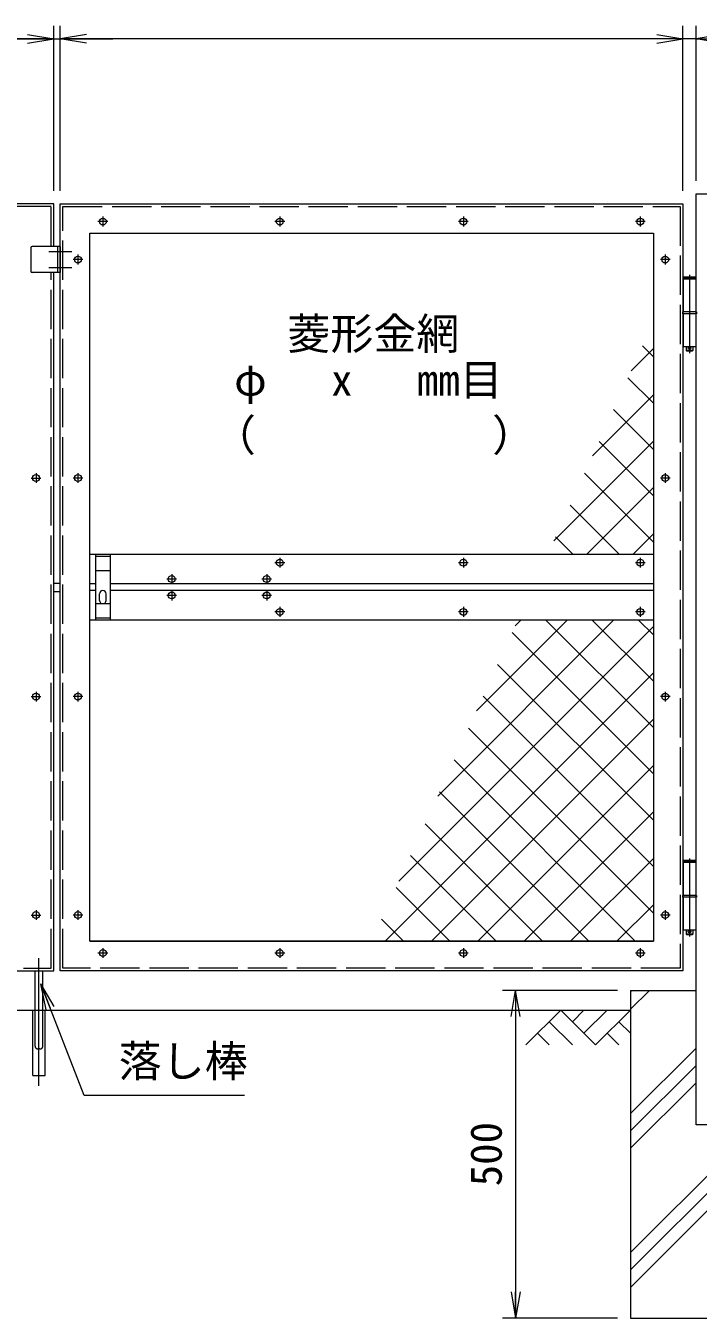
# Model space of a CAD drawing. Units: millimetres at full size. Extents: x -4200 to 4200, y -2970 to 2970.
# Drawn here: x 1194 to 2220, y -1039 to 933 of the extents above; entities that cross this region are included whole.
import ezdxf
from ezdxf.enums import TextEntityAlignment as Align

# ---------------------------------------------------------------- set-up
doc = ezdxf.new("R2010")
doc.units = ezdxf.units.MM
doc.header["$LTSCALE"] = 10
doc.linetypes.add('DASHED', pattern=[7.5, 6, -1.5])
doc.linetypes.add('USER1', pattern=[50.8, 31.75, -6.35, 6.35, -6.35])
for name, color, linetype, lineweight in [('0-1_D-STR1', 1, 'Continuous', 18), ('0-2_D-BMK', 2, 'USER1', 13), ('0-3_D-STR3', 3, 'Continuous', 13), ('0-4_D-STR4', 7, 'Continuous', 18), ('0-5_D-STR-DIM', 7, 'Continuous', 13), ('0-6_D-DCR-HCH', 7, 'Continuous', 13), ('0-7_D-BGD', 7, 'Continuous', 18), ('0-8_0', 7, 'Continuous', 18), ('0-9_D-STR-TXT', 7, 'Continuous', 13), ('0-A_D-STR2', 7, 'Continuous', 13)]:
    doc.layers.add(name, color=color, linetype=linetype, lineweight=lineweight)
doc.styles.add('ＭＳ ゴシック', font='')
doc.styles.get('ＭＳ ゴシック').set_extended_font_data('MS Gothic')

# ---------------------------------------------------------------- blocks, each defined once
blk = doc.blocks.new('_Open')
at = {"layer": '0-8_0'}
blk.add_line((-10, 1.667), (0, 0), dxfattribs=at)
blk.add_lwpolyline([(-10, -1.667), (0, 0), (-10, 0)], dxfattribs=at)

msp = doc.modelspace()

# ---------------------------------------------------------------- linework, layer by layer
at = {"layer": '0-1_D-STR1'}
for p, q in [((1236.99, 661.37), (286.99, 661.37)), ((1236.99, 596.37), (1236.99, 661.37)), ((1291.99, 616.37), (2151.99, 616.37)), ((1291.99, -463.63), (1291.99, 616.37)), ((2151.99, 616.37), (2151.99, -463.63)), ((2151.99, 126.37), (1291.99, 126.37)), ((1300.99, 81.37), (1291.99, 81.37)), ((2151.99, 81.37), (1322.99, 81.37)), ((1300.99, 71.37), (1291.99, 71.37)), ((2151.99, 71.37), (1322.99, 71.37)), ((2151.99, 26.37), (1291.99, 26.37)), ((2151.99, -463.63), (1291.99, -463.63)), ((1291.99, -463.63), (2151.99, -463.63))]:
    msp.add_line(p, q, dxfattribs=at)
at = {"layer": '0-1_D-STR1', "linetype": 'DASHED'}
for p, q in [((1232.99, 596.37), (1232.99, 657.37)), ((1250.99, -504.63), (1250.99, 657.37)), ((1232.99, -504.63), (1232.99, 556.37)), ((290.99, -504.63), (1232.99, -504.63)), ((2192.99, -504.63), (1250.99, -504.63))]:
    msp.add_line(p, q, dxfattribs=at)
at = {"layer": '0-1_D-STR1'}
for points in [[(2266.99, -743.63), (2216.99, -743.63), (2216.99, 676.37), (2266.99, 676.37)], [(2196.99, 661.37), (2196.99, -508.63), (1246.99, -508.63), (1246.99, 661.37)]]:
    msp.add_lwpolyline(points, close=True, dxfattribs=at)
msp.add_lwpolyline([(286.99, 661.37), (286.99, -508.63), (1236.99, -508.63), (1236.99, 556.37)], dxfattribs=at)
at = {"layer": '0-1_D-STR1', "linetype": 'DASHED'}
for points in [[(1232.99, 657.37), (290.99, 657.37), (290.99, -504.63)], [(1250.99, 657.37), (2192.99, 657.37), (2192.99, -504.63)]]:
    msp.add_lwpolyline(points, dxfattribs=at)
at = {"layer": '0-2_D-BMK'}
for p, q in [((1319.43, 634.37), (1304.55, 634.37)), ((1311.99, 641.81), (1311.99, 626.93)), ((1589.43, 634.37), (1574.55, 634.37)), ((1581.99, 641.81), (1581.99, 626.93)), ((1869.43, 634.37), (1854.55, 634.37)), ((1861.99, 641.81), (1861.99, 626.93)), ((2139.43, 634.37), (2124.55, 634.37)), ((2131.99, 641.81), (2131.99, 626.93)), ((1229.39, 588.37), (1264.59, 588.37)), ((1281.43, 576.37), (1266.55, 576.37)), ((1273.99, 583.81), (1273.99, 568.93)), ((2177.43, 576.37), (2162.55, 576.37)), ((2169.99, 583.81), (2169.99, 568.93)), ((1229.39, 564.37), (1264.59, 564.37)), ((2206.99, 552.77), (2206.99, 433.61)), ((1202.55, 243.07), (1217.43, 243.07)), ((1209.99, 250.51), (1209.99, 235.63)), ((1281.43, 243.07), (1266.55, 243.07)), ((1273.99, 250.51), (1273.99, 235.63)), ((2177.43, 243.07), (2162.55, 243.07)), ((2169.99, 250.51), (2169.99, 235.63)), ((1581.99, 121.31), (1581.99, 106.43)), ((1861.99, 121.31), (1861.99, 106.43)), ((2131.99, 121.31), (2131.99, 106.43)), ((1589.43, 113.87), (1574.55, 113.87)), ((1869.43, 113.87), (1854.55, 113.87)), ((2139.43, 113.87), (2124.55, 113.87)), ((1424.43, 88.87), (1409.55, 88.87)), ((1416.99, 96.31), (1416.99, 81.43)), ((1569.43, 88.87), (1554.55, 88.87)), ((1561.99, 96.31), (1561.99, 81.43)), ((1424.43, 63.87), (1409.55, 63.87)), ((1416.99, 71.31), (1416.99, 56.43)), ((1569.43, 63.87), (1554.55, 63.87)), ((1561.99, 71.31), (1561.99, 56.43)), ((1581.99, 46.31), (1581.99, 31.43)), ((1861.99, 46.31), (1861.99, 31.43)), ((2131.99, 46.31), (2131.99, 31.43)), ((1589.43, 38.87), (1574.55, 38.87)), ((1869.43, 38.87), (1854.55, 38.87)), ((2139.43, 38.87), (2124.55, 38.87)), ((1202.55, -90.33), (1217.43, -90.33)), ((1209.99, -82.89), (1209.99, -97.77)), ((1281.43, -90.33), (1266.55, -90.33)), ((1273.99, -82.89), (1273.99, -97.77)), ((2177.43, -90.33), (2162.55, -90.33)), ((2169.99, -82.89), (2169.99, -97.77)), ((2206.99, -337.23), (2206.99, -456.39)), ((1202.55, -423.63), (1217.43, -423.63)), ((1209.99, -416.19), (1209.99, -431.07)), ((1281.43, -423.63), (1266.55, -423.63)), ((1273.99, -416.19), (1273.99, -431.07)), ((2177.43, -423.63), (2162.55, -423.63)), ((2169.99, -416.19), (2169.99, -431.07)), ((1214.49, -684.27), (1214.49, -489.2)), ((1319.43, -481.63), (1304.55, -481.63)), ((1311.99, -474.19), (1311.99, -489.07)), ((1589.43, -481.63), (1574.55, -481.63)), ((1581.99, -474.19), (1581.99, -489.07)), ((1869.43, -481.63), (1854.55, -481.63)), ((1861.99, -474.19), (1861.99, -489.07)), ((2139.43, -481.63), (2124.55, -481.63)), ((2131.99, -474.19), (2131.99, -489.07))]:
    msp.add_line(p, q, dxfattribs=at)
at = {"layer": '0-3_D-STR3'}
for p, q in [((1201.99, 594.37), (1201.99, 558.37)), ((1246.99, 596.37), (1203.99, 596.37)), ((1246.99, 596.37), (1246.99, 556.37)), ((1246.99, 556.37), (1203.99, 556.37)), ((2216.69, 546.37), (2197.29, 546.37)), ((2197.29, 546.37), (2197.29, 496.37)), ((2197.49, 548.37), (2198.49, 549.37)), ((2197.49, 548.37), (2197.49, 546.37)), ((2197.49, 548.37), (2216.49, 548.37)), ((2215.49, 549.37), (2198.49, 549.37)), ((2215.49, 549.37), (2216.49, 548.37)), ((2216.49, 548.37), (2216.49, 546.37)), ((2216.69, 546.37), (2216.69, 496.37)), ((2217.49, 496.37), (2196.49, 496.37)), ((2196.49, 496.37), (2196.49, 493.37)), ((2217.49, 493.37), (2196.49, 493.37)), ((2197.29, 493.37), (2197.29, 443.37)), ((2216.69, 493.37), (2216.69, 443.37)), ((2217.49, 496.37), (2217.49, 493.37)), ((2216.69, 443.37), (2197.29, 443.37)), ((2201.99, 443.37), (2201.99, 437.37)), ((2202.99, 436.37), (2201.99, 437.37)), ((2210.99, 436.37), (2202.99, 436.37)), ((2211.99, 443.37), (2211.99, 437.37)), ((1300.99, 126.37), (1300.99, 26.37)), ((1322.99, 126.37), (1322.99, 26.37)), ((1236.99, 82.87), (1246.99, 82.87)), ((1236.99, 69.87), (1246.99, 69.87)), ((1306.99, 56.37), (1306.99, 66.37)), ((1316.99, 56.37), (1316.99, 66.37)), ((2216.69, -343.63), (2197.29, -343.63)), ((2197.29, -343.63), (2197.29, -393.63)), ((2197.49, -341.63), (2198.49, -340.63)), ((2197.49, -341.63), (2197.49, -343.63)), ((2197.49, -341.63), (2216.49, -341.63)), ((2215.49, -340.63), (2198.49, -340.63)), ((2215.49, -340.63), (2216.49, -341.63)), ((2216.49, -341.63), (2216.49, -343.63)), ((2216.69, -343.63), (2216.69, -393.63)), ((2217.49, -393.63), (2196.49, -393.63)), ((2196.49, -393.63), (2196.49, -396.63)), ((2217.49, -393.63), (2217.49, -396.63)), ((2217.49, -396.63), (2196.49, -396.63)), ((2197.29, -396.63), (2197.29, -446.63)), ((2216.69, -396.63), (2216.69, -446.63)), ((2216.69, -446.63), (2197.29, -446.63)), ((2201.99, -446.63), (2201.99, -452.63)), ((2202.99, -453.63), (2201.99, -452.63)), ((2211.99, -446.63), (2211.99, -452.63)), ((2210.99, -453.63), (2202.99, -453.63)), ((1208.49, -568.63), (1208.49, -508.63)), ((1220.49, -568.63), (1220.49, -508.63)), ((1204.94, -668.63), (1204.94, -568.63)), ((1224.04, -668.63), (1224.04, -568.63)), ((1204.94, -668.63), (1224.04, -668.63))]:
    msp.add_line(p, q, dxfattribs=at)
at = {"layer": '0-3_D-STR3', "linetype": 'DASHED'}
for p, q in [((1242.99, 596.37), (1242.99, 556.37)), ((1322.99, 123.37), (1300.99, 123.37)), ((1322.99, 101.37), (1300.99, 101.37)), ((1300.99, 51.37), (1322.99, 51.37)), ((1322.99, 29.37), (1300.99, 29.37)), ((1208.49, -623.52), (1208.49, -568.63)), ((1220.49, -623.5), (1220.49, -568.63)), ((1215.99, -628), (1212.99, -628))]:
    msp.add_line(p, q, dxfattribs=at)
at = {"layer": '0-3_D-STR3'}
for points in [[(2210.99, 436.37), (2211.99, 437.37), (2201.99, 437.37)], [(2210.99, -453.63), (2211.99, -452.63), (2201.99, -452.63)]]:
    msp.add_lwpolyline(points, dxfattribs=at)
for centre, radius in [((1311.99, 634.37), 5.25), ((1581.99, 634.37), 5.25), ((1861.99, 634.37), 5.25), ((2131.99, 634.37), 5.25), ((1273.99, 576.37), 5.25), ((2169.99, 576.37), 5.25), ((2206.99, 441.37), 2), ((1209.99, 243.07), 5.25), ((1273.99, 243.07), 5.25), ((2169.99, 243.07), 5.25), ((1581.99, 113.87), 5.25), ((1861.99, 113.87), 5.25), ((2131.99, 113.87), 5.25), ((1416.99, 88.87), 5.25), ((1561.99, 88.87), 5.25), ((1416.99, 63.87), 5.25), ((1561.99, 63.87), 5.25), ((1581.99, 38.87), 5.25), ((1861.99, 38.87), 5.25), ((2131.99, 38.87), 5.25), ((1209.99, -90.33), 5.25), ((1273.99, -90.33), 5.25), ((2169.99, -90.33), 5.25), ((1209.99, -423.63), 5.25), ((1273.99, -423.63), 5.25), ((2169.99, -423.63), 5.25), ((2206.99, -448.63), 2), ((1311.99, -481.63), 5.25), ((1581.99, -481.63), 5.25), ((1861.99, -481.63), 5.25), ((2131.99, -481.63), 5.25)]:
    msp.add_circle(centre, radius, dxfattribs=at)
for centre, radius, start, end in [((1203.99, 594.37), 2, 90, 180), ((1203.99, 558.37), 2, 180, 270), ((1311.99, 66.37), 5, 0.00035, 180.00001), ((1311.99, 56.37), 5, 180.00002, 0.00001)]:
    msp.add_arc(centre, radius, start, end, dxfattribs=at)
at = {"layer": '0-3_D-STR3', "linetype": 'DASHED'}
for centre, start, end in [((1212.99, -623.5), 179.99999, 270.00049), ((1215.99, -623.5), 269.99951, 0.00001)]:
    msp.add_arc(centre, 4.5, start, end, dxfattribs=at)
at = {"layer": '0-4_D-STR4'}
for p, q in [((2116.99, -538.63), (2116.99, -1038.63)), ((2116.99, -538.63), (2216.99, -538.63)), ((2116.99, -1038.63), (2366.99, -1038.63))]:
    msp.add_line(p, q, dxfattribs=at)
at = {"layer": '0-5_D-STR-DIM'}
for p, q in [((1236.99, 681.37), (1236.99, 932.86)), ((1236.99, 681.37), (1236.99, 932.86)), ((1246.99, 681.37), (1246.99, 932.86)), ((1246.99, 681.37), (1246.99, 932.86)), ((2196.99, 681.37), (2196.99, 932.86)), ((2196.99, 681.37), (2196.99, 932.86)), ((2216.99, 696.37), (2216.99, 932.86)), ((286.99, 912.86), (1236.99, 912.86)), ((1196.99, 912.86), (1156.99, 912.86)), ((1236.99, 912.86), (1246.99, 912.86)), ((2196.99, 912.86), (1246.99, 912.86)), ((1286.99, 912.86), (1326.99, 912.86)), ((2156.99, 912.86), (2116.99, 912.86)), ((2216.99, 912.86), (2196.99, 912.86)), ((2096.99, -538.63), (1921.77, -538.63)), ((1941.77, -538.63), (1941.77, -1038.63)), ((2096.99, -1038.63), (1921.77, -1038.63))]:
    msp.add_line(p, q, dxfattribs=at)
at = {"layer": '0-6_D-DCR-HCH'}
for p, q in [((2116.99, -567.41), (2145.77, -538.63)), ((2116.99, -540.89), (2119.25, -538.63)), ((2010.57, -568.63), (1957.36, -621.84)), ((2010.57, -568.63), (2063.78, -621.84)), ((2028.3, -586.37), (2046.04, -568.63)), ((2046.04, -604.11), (2081.52, -568.63)), ((2063.78, -621.84), (2116.99, -568.63)), ((1992.83, -586.37), (2028.47, -621.84)), ((2099.25, -586.37), (2116.99, -604.03)), ((1975.09, -604.11), (1992.91, -621.84)), ((2081.52, -604.11), (2099.34, -621.84)), ((2116.99, -726.51), (2216.99, -626.51)), ((2116.99, -753.02), (2216.99, -653.02)), ((2116.99, -779.54), (2216.99, -679.54)), ((2116.99, -938.64), (2366.99, -688.64)), ((2116.99, -965.16), (2366.99, -715.16)), ((2116.99, -991.67), (2366.99, -741.67))]:
    msp.add_line(p, q, dxfattribs=at)
at = {"layer": '0-7_D-BGD'}
msp.add_line((366.99, -568.63), (2116.99, -568.63), dxfattribs=at)
at = {"layer": '0-9_D-STR-TXT'}
msp.add_lwpolyline([(1528.01, -698.79), (1283.69, -698.79), (1217.9, -530.33)], dxfattribs=at)
at = {"layer": '0-A_D-STR2'}
for p, q in [((2118.04, 406.7), (2151.99, 440.66)), ((2151.99, 427.98), (2135.31, 444.66)), ((2151.99, 357.27), (2113.2, 396.06)), ((2058.99, 276.95), (2151.99, 369.95)), ((2151.99, 286.56), (2091.08, 347.47)), ((1999.95, 147.19), (2151.99, 299.24)), ((2151.99, 215.85), (2068.97, 298.87)), ((2151.99, 145.14), (2046.86, 250.27)), ((2049.83, 126.37), (2151.99, 228.52)), ((2100.05, 126.37), (2024.74, 201.68)), ((2120.54, 126.37), (2151.99, 157.81)), ((2029.34, 126.37), (2002.63, 153.08)), ((1822.81, -242.08), (2091.26, 26.37)), ((1881.86, -112.32), (2020.54, 26.37)), ((1940.9, 17.43), (1949.83, 26.37)), ((2151.99, -137.7), (1987.92, 26.37)), ((2151.99, -66.99), (2058.63, 26.37)), ((2151.99, 3.72), (2129.34, 26.37)), ((1763.76, -371.83), (2151.99, 16.39)), ((2151.99, -208.41), (1936.29, 7.29)), ((1742.68, -463.63), (2151.99, -54.32)), ((2151.99, -279.13), (1914.17, -41.31)), ((2151.99, -349.84), (1892.06, -89.9)), ((1813.39, -463.63), (2151.99, -125.03)), ((2151.99, -420.55), (1869.94, -138.5)), ((2124.37, -463.63), (1847.83, -187.1)), ((1884.1, -463.63), (2151.99, -195.74)), ((2053.66, -463.63), (1825.72, -235.69)), ((1954.81, -463.63), (2151.99, -266.45)), ((1982.95, -463.63), (1803.6, -284.29)), ((1912.23, -463.63), (1781.49, -332.89)), ((2025.52, -463.63), (2151.99, -337.16)), ((1841.52, -463.63), (1759.37, -381.48)), ((2096.23, -463.63), (2151.99, -407.87)), ((1770.81, -463.63), (1737.26, -430.08))]:
    msp.add_line(p, q, dxfattribs=at)

# ---------------------------------------------------------------- block references
at = {"layer": '0-5_D-STR-DIM', "xscale": 4, "yscale": 4}
for p in [(1236.99, 912.86), (1236.99, 912.86), (2196.99, 912.86), (2196.99, 912.86)]:
    msp.add_blockref('_Open', p, dxfattribs=at)
for p, rotation in [((1246.99, 912.86), 180), ((1246.99, 912.86), 180), ((2216.99, 912.86), 180), ((1941.77, -538.63), 90), ((1941.77, -1038.63), 270)]:
    msp.add_blockref('_Open', p, dxfattribs=dict(at, rotation=rotation))
at = {"layer": '0-9_D-STR-TXT', "xscale": 4, "yscale": 4, "rotation": 111.33342}
msp.add_blockref('_Open', (1217.17, -528.46), dxfattribs=at)

# ---------------------------------------------------------------- texts
at = {"layer": '0-5_D-STR-DIM', "style": 'ＭＳ ゴシック'}
msp.add_text('500', height=48.09, rotation=90, dxfattribs=at).set_placement((1935.03, -837.52), align=Align.BOTTOM_LEFT)
at = {"layer": '0-9_D-STR-TXT', "style": 'ＭＳ ゴシック'}
for s, p in [('菱形金網', (1593.54, 424.81)), ('φ   x   mm目', (1512.32, 354.38)), ('（\u3000\u3000   \u3000\u3000）', (1479.84, 269.91)), ('落し棒', (1336.14, -685.06))]:
    msp.add_text(s, height=48.09, dxfattribs=at).set_placement(p, align=Align.BOTTOM_LEFT)

doc.saveas('drawing.dxf')
